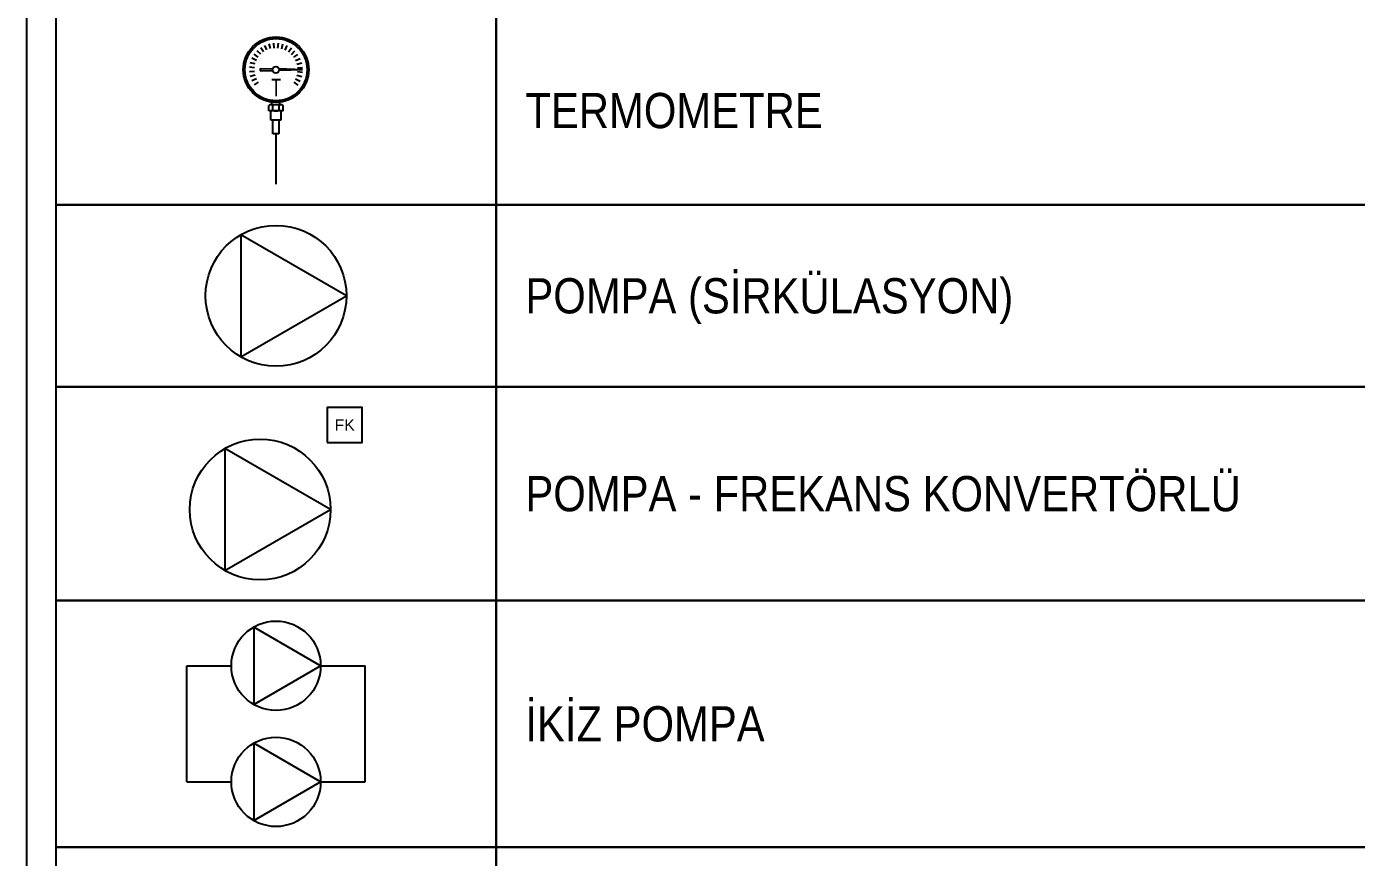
# Model space of a CAD drawing. Header units: centimetres. Extents: x 0 to 3740, y -4063 to 107.
# Drawn here: x 760 to 1213.2, y -1884.5 to -1601.5 of the extents above; entities that cross this region are included whole.
import ezdxf
from ezdxf.enums import TextEntityAlignment as Align

# ---------------------------------------------------------------- set-up
doc = ezdxf.new("R2010")
doc.units = ezdxf.units.CM
for name, color, linetype in [('MTY-VANA', 1, 'Continuous'), ('ROTAS-ISITMA-SEMBOL', 1, 'Continuous'), ('ROTAS-LEJANT-CERCEVE', 7, 'Continuous'), ('ROTAS-LEJANT-YAZI', 7, 'Continuous')]:
    doc.layers.add(name, color=color, linetype=linetype)
doc.styles.add('MTYCAPLT', font='arial.ttf')
doc.styles.add('ROTAS', font='arial.ttf')

# ---------------------------------------------------------------- blocks, each defined once
blk = doc.blocks.new('MTY-TERMOMETRE')
at = {"layer": 'MTY-VANA', "color": 1}
for p, q in [((-2.58, 22.14), (-3.18, 22.73)), ((-2.09, 22.55), (-2.57, 23.24)), ((-1.53, 22.87), (-1.89, 23.64)), ((-0.92, 23.09), (-1.14, 23.9)), ((-0.29, 23.19), (-0.36, 24.04)), ((0.36, 23.19), (0.43, 24.04)), ((0.99, 23.08), (1.21, 23.9)), ((1.59, 22.86), (1.95, 23.62)), ((2.15, 22.53), (2.64, 23.23)), ((2.64, 22.12), (3.24, 22.72)), ((-3.54, 20.48), (-4.36, 20.7)), ((-3.32, 21.09), (-4.09, 21.45)), ((-3, 21.64), (-3.69, 22.13)), ((3.05, 21.62), (3.75, 22.11)), ((3.37, 21.06), (4.14, 21.42)), ((3.59, 20.46), (4.41, 20.68)), ((-3.66, 19.21), (-4.51, 19.13)), ((-3.66, 19.85), (-4.5, 19.92)), ((-3.55, 18.57), (-4.37, 18.35)), ((-2.68, 19.72), (-0.55, 19.67)), ((-2.68, 19.72), (-2.68, 19.3)), ((-2.68, 19.3), (-0.57, 19.36)), ((4.53, 19.49), (0.55, 19.64)), ((4.53, 19.49), (0.56, 19.39)), ((3.58, 18.55), (4.4, 18.33)), ((3.7, 19.82), (4.55, 19.9)), ((3.7, 19.18), (4.54, 19.11)), ((-3.33, 17.97), (-4.1, 17.61)), ((-3.01, 17.41), (-3.71, 16.92)), ((3.04, 17.38), (3.73, 16.9)), ((3.36, 17.94), (4.13, 17.58)), ((-0.7, 13.54), (-0.7, 13.98)), ((0.7, 13.54), (0.7, 13.97)), ((-1.19, 12.49), (-1.19, 13.43)), ((1.22, 12.49), (-1.19, 12.49)), ((-0.87, 10.92), (-0.87, 12.49)), ((0.89, 13.54), (-0.85, 13.53)), ((-0.52, 12.6), (-0.52, 13.43)), ((0.56, 12.61), (0.56, 13.42)), ((0.87, 12.49), (0.87, 10.92)), ((1.22, 12.49), (1.22, 13.43)), ((0.87, 10.92), (-0.87, 10.92)), ((-0.52, 8.58), (-0.52, 10.92)), ((0.52, 10.92), (0.52, 8.58)), ((0.52, 8.58), (-0.52, 8.58)), ((0, 8.58), (0, 0))]:
    blk.add_line(p, q, dxfattribs=at)
for centre, radius in [((0.02, 19.51), 5.58), ((0.02, 19.51), 5.3), ((-0.01, 19.49), 0.576)]:
    blk.add_circle(centre, radius, dxfattribs=at)
for centre, radius, start, end in [((-0.85, 12.96), 0.576, 54.6994, 125.3066), ((-0.85, 13.07), 0.576, 234.694, 305.3013), ((0.02, 12.21), 1.33, 65.9035, 113.6507), ((0.02, 13.82), 1.33, 246.3499, 294.0971), ((0.89, 12.96), 0.576, 54.6934, 125.3006), ((0.89, 13.08), 0.576, 234.7001, 305.3073)]:
    blk.add_arc(centre, radius, start, end, dxfattribs=at)
at = {"layer": 'MTY-VANA', "style": 'MTYCAPLT', "width": 0.65}
blk.add_text('T', height=3, dxfattribs=at).set_placement((0.05, 14.97, 0), align=Align.CENTER)
blk.add_attdef('CAP', text='', height=1, rotation=270, dxfattribs=at).set_placement((0, 0), align=Align.CENTER)
blk = doc.blocks.new('ROTAS-POMPA')
blk.add_lwpolyline([(12, 0), (-6, 10.39), (-6, -10.39)], close=True)
blk.add_circle((0, 0), 12)
at = {"style": 'ROTAS'}
blk.add_attdef('NO', text='', height=6, dxfattribs=at).set_placement((0, 15), align=Align.BOTTOM_CENTER)
blk = doc.blocks.new('ROTAS-POMPA-FK')
for points in [[(11.4, 11.4), (17.4, 11.4), (17.4, 17.4), (11.4, 17.4)], [(12, 0), (-6, 10.39), (-6, -10.39)]]:
    blk.add_lwpolyline(points, close=True)
blk.add_circle((0, 0), 12)
at = {"style": 'ROTAS'}
blk.add_text('FK', height=1.92, dxfattribs=at).set_placement((14.4, 14.4), align=Align.MIDDLE_CENTER)
blk.add_attdef('NO', text='', height=6, dxfattribs=at).set_placement((0, 22), align=Align.BOTTOM_CENTER)
blk = doc.blocks.new('ROTAS-IKIZ-POMPA')
for p, q in [((-20, -13), (-20, 13)), ((-20, 13), (-10, 13)), ((10, 13), (20, 13)), ((20, -13), (20, 13)), ((-20, -13), (-10, -13)), ((10, -13), (20, -13))]:
    blk.add_line(p, q)
for points in [[(10, 13), (-5, 21.66), (-5, 4.34)], [(10, -13), (-5, -4.34), (-5, -21.66)]]:
    blk.add_lwpolyline(points, close=True)
for centre in [(0, 13), (0, -13)]:
    blk.add_circle(centre, 10)
at = {"style": 'ROTAS'}
blk.add_attdef('NO', text='', height=6, dxfattribs=at).set_placement((0, 26), align=Align.BOTTOM_CENTER)

msp = doc.modelspace()

# ---------------------------------------------------------------- linework, layer by layer
at = {"layer": 'ROTAS-LEJANT-CERCEVE'}
for points in [[(760, -2887.8), (1460, -2887.8), (1460, -80), (760, -80)], [(770, -1662.22), (920, -1662.22), (920, -1598.03), (770, -1598.03)], [(920, -1662.22), (1340, -1662.22), (1340, -1598.03), (920, -1598.03)], [(770, -1724.22), (920, -1724.22), (920, -1662.22), (770, -1662.22)], [(920, -1724.22), (1340, -1724.22), (1340, -1662.22), (920, -1662.22)], [(770, -1797.02), (920, -1797.02), (920, -1724.22), (770, -1724.22)], [(920, -1797.02), (1340, -1797.02), (1340, -1724.22), (920, -1724.22)], [(770, -1881.02), (920, -1881.02), (920, -1797.02), (770, -1797.02)], [(920, -1881.02), (1340, -1881.02), (1340, -1797.02), (920, -1797.02)], [(770, -1965.02), (920, -1965.02), (920, -1881.02), (770, -1881.02)], [(920, -1965.02), (1340, -1965.02), (1340, -1881.02), (920, -1881.02)]]:
    msp.add_lwpolyline(points, close=True, dxfattribs=at)

# ---------------------------------------------------------------- block references
at = {"layer": 'ROTAS-ISITMA-SEMBOL'}
for name, p, xscale, yscale in [('MTY-TERMOMETRE', (844.96, -1655.22), 2, 2), ('ROTAS-POMPA', (845, -1693.22), 2, 2), ('ROTAS-POMPA-FK', (839.6, -1766.02), 2, 2), ('ROTAS-IKIZ-POMPA', (845, -1839.02), 1.5217391304347827, 1.5217391304347827)]:
    msp.add_blockref(name, p, dxfattribs=dict(at, xscale=xscale, yscale=yscale))

# ---------------------------------------------------------------- texts
at = {"layer": 'ROTAS-LEJANT-YAZI', "style": 'ROTAS', "width": 0.85}
for s, p in [('TERMOMETRE', (930, -1630.12)), ('POMPA (SİRKÜLASYON)', (930, -1693.22)), ('POMPA - FREKANS KONVERTÖRLÜ', (930, -1760.62)), ('İKİZ POMPA', (930, -1839.02))]:
    msp.add_text(s, height=12, dxfattribs=at).set_placement(p, align=Align.MIDDLE_LEFT)

doc.saveas('drawing.dxf')
